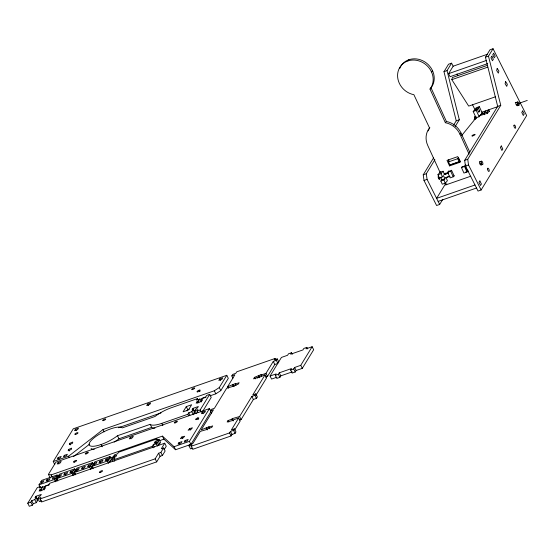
<?xml version="1.0" encoding="UTF-8"?>
<svg xmlns="http://www.w3.org/2000/svg" width="555" height="555" viewBox="0 0 555 555"><rect width="100%" height="100%" fill="white"/><g stroke="black" fill="none" stroke-linecap="round" stroke-linejoin="round"><path stroke-width="0.83" d="M68.431 449.508L68.209 450.729L71.401 449.37L71.63 448.142L68.431 449.508L69.202 451.028M69.576 443.389L69.347 444.617L72.538 443.251L72.767 442.023L69.576 443.389L70.339 444.909M495.65 96.723L468.704 106.109L451.825 79.656L452.387 77.547L487.491 65.31M41.701 500.77L39.398 501.574L37.872 498.536L39.239 496.302L40.39 495.899L41.299 494.415L35.929 496.288L35.014 497.773L36.165 497.37L37.691 500.409L36.332 502.643L33.258 503.711L32.35 505.203L29.276 506.271L27.75 503.232L37.31 487.602L40.383 486.534L39.474 488.018L42.541 486.95L44.067 489.989M40.536 487.873L39.003 484.834L39.918 483.343L42.985 482.274L43.901 480.783L40.827 481.858L41.59 483.377M40.827 481.858L41.736 480.366L57.089 475.018L58.233 477.293M54.778 464.584L53.252 461.545L73.288 428.793L226.787 375.298L228.313 378.33L220.8 390.616L215.826 393.814L210.095 395.812M27.75 503.232L30.823 502.164L31.732 500.672L34.798 499.604L36.165 497.37M58.143 457.5L57.234 458.985L60.301 457.917L61.21 456.432L58.143 457.5L58.906 459.02M75.445 429.209L74.536 430.701L77.603 429.632L78.519 428.141L75.445 429.209L76.208 430.729M48.424 474.379L55.937 462.093L209.436 408.598L210.962 411.637L190.927 444.388L175.574 449.737L163.933 439.158L162.407 436.119L51.122 474.9L48.424 474.379L49.95 477.418M42.541 486.95L41.174 489.184L40.022 489.586L39.114 491.071L44.483 489.198L45.399 487.713L44.247 488.116L45.614 485.882L48.68 484.813L49.596 483.322L164.717 443.202L166.243 446.234L164.113 449.723M46.967 479.714L46.058 481.206L49.124 480.137L50.04 478.646L46.967 479.714L47.73 481.234M58.095 462.516L57.186 464.001L60.252 462.932L61.161 461.441L58.095 462.516L58.858 464.035M36.845 500.312L37.456 499.32L35.929 496.288M164.717 443.202L161.304 448.78L163.607 447.982L165.133 451.014L162.4 455.482L160.097 456.286L156.683 461.871L41.556 501.991L40.029 498.952L40.938 497.467L37.872 498.536M39.003 484.834L54.355 479.485L55.264 477.994L56.797 481.032M55.264 477.994L52.198 479.062L53.107 477.577L56.18 476.509L57.089 475.018M57.803 480.956L56.659 478.681L57.567 477.189L60.641 476.121L61.549 474.636L58.483 475.704L59.246 477.224M58.483 475.704L59.392 474.213L74.738 468.864L75.889 471.139M64.623 473.561L63.707 475.052L66.78 473.984L67.689 472.492L64.623 473.561L65.386 475.08M74.738 468.864L73.829 470.356L70.763 471.424L69.847 472.915L72.92 471.84L74.446 474.879M56.659 478.681L72.011 473.332L72.92 471.84M75.459 474.809L74.308 472.527L75.223 471.042L78.29 469.967L79.205 468.482L76.132 469.551L76.895 471.07M76.132 469.551L77.041 468.059L92.394 462.71L93.538 464.993M82.272 467.414L81.363 468.899L84.429 467.83L85.345 466.339L82.272 467.414L83.035 468.933M92.394 462.71L91.485 464.202L88.411 465.27L87.503 466.762L90.569 465.694L92.102 468.725M74.308 472.527L89.66 467.178L90.569 465.694M93.108 468.656L91.963 466.373L92.872 464.889L95.946 463.82L96.854 462.329L93.788 463.397L94.551 464.917M93.788 463.397L94.697 461.913L110.043 456.564L111.576 459.596L110.66 461.087L109.127 461.621M99.928 461.26L99.012 462.745L102.085 461.677L102.994 460.192L99.928 461.26L100.691 462.78M110.043 456.564L109.134 458.048L106.067 459.117L105.152 460.608L108.225 459.54L109.751 462.579M91.963 466.373L107.316 461.025L108.225 459.54M112.936 461.58L111.791 459.304L112.7 457.813L115.773 456.744L116.682 455.253L113.615 456.328L114.379 457.847M113.615 456.328L114.524 454.836L117.591 453.768L118.506 452.276L156.878 438.901L157.641 440.42M147.588 404.068L146.68 405.552L149.753 404.484L150.662 402.999L147.588 404.068L148.358 405.587M114.712 461.24L113.948 459.72L114.864 458.236L111.791 459.304M130.238 437.368L129.329 438.859L132.395 437.791L133.311 436.299L130.238 437.368L131.001 438.887M113.948 459.72L152.327 446.345L153.236 444.86L156.309 443.792L157.218 442.3L158.744 445.339M158.119 444.382L159.653 443.847L160.568 442.363L159.042 439.324L158.126 440.809L155.06 441.884L154.144 443.369L157.218 442.3M156.878 438.901L155.969 440.392L159.042 439.324M186.272 406.621L183.081 411.831L188.457 409.965L191.642 404.748L186.272 406.621L187.798 409.659L187 410.964M40.029 498.952L155.157 458.832L158.57 453.248L160.874 452.443L163.607 447.982M198.184 400.155L197.42 398.636L171.328 407.731A18.627 5.321 -26.7 0 0 154.977 416.507L122.26 427.905A18.627 5.321 -26.7 0 0 99.213 434.301A18.627 5.321 -26.7 0 0 91.887 446.275A18.627 5.321 -26.7 0 0 117.48 435.724L150.197 424.318A18.627 5.321 -26.7 0 0 161.762 423.368L187.861 414.273L188.769 412.781L191.836 411.713L193.202 409.479L194.736 412.518L193.709 414.19M197.42 398.636L196.512 400.127L199.578 399.059L201.111 402.091M196.435 413.676L194.909 410.644L196.276 408.411L197.427 408.008L198.336 406.517L192.967 408.39L192.051 409.881L193.202 409.479M199.578 399.059L198.211 401.293L197.06 401.688L196.151 403.18L201.527 401.307L202.436 399.815L201.285 400.217L202.651 397.984L205.718 396.915L206.633 395.431L209.7 394.355L211.226 397.394L202.533 411.609M193.882 412.421L194.493 411.428L192.967 408.39M197.83 412.58L197.067 411.061L197.975 409.569L194.909 410.644M178.939 442.654L178.03 444.146L181.097 443.077L182.012 441.586L178.939 442.654L179.702 444.173M197.067 411.061L200.14 409.992L209.7 394.355M219.738 378.926L218.823 380.411L221.896 379.342L222.805 377.851L219.738 378.926L220.501 380.446M202.381 412.226L201.472 413.718L204.545 412.649L205.454 411.158L202.381 412.226L203.151 413.746M53.252 461.545L68.598 456.196L103.008 429.563L214.299 390.775L219.274 387.577L226.787 375.298M162.407 436.119L174.048 446.706L189.401 441.35L209.436 408.598M192.842 448.093L190.538 448.898L189.012 445.859L189.921 444.375L192.994 443.299L200.279 431.388L207.612 429.272L207.952 428.717L211.795 427.378L212.704 425.893L208.867 427.225L209.63 428.744M211.559 413.149L210.414 410.873L211.323 409.382L214.397 408.313L226.69 388.216L234.023 386.1L234.363 385.538L238.206 384.199L239.115 382.714L235.278 384.053L236.041 385.572M232.961 378.163L231.817 375.888L232.725 374.396L235.799 373.328L236.707 371.836L275.086 358.461L275.849 359.98M234.612 430.16L240.183 421.058L238.657 418.019L231.366 429.931L234.439 428.855L235.965 431.894L235.056 433.386L231.983 434.454L231.074 435.946L192.703 449.314L191.17 446.282L192.085 444.791L189.012 445.859M228.362 388.243L227.599 386.724L234.89 374.812L231.817 375.888M210.414 410.873L213.488 409.805L201.188 429.903L209.207 426.67L208.867 427.225M227.599 386.724L235.618 383.491L235.278 384.053M239.67 420.066L241.092 419.566L253.385 399.468L256.459 398.393L257.367 396.908L255.841 393.87L254.932 395.361L251.859 396.43L239.566 416.527L232.233 418.643L231.893 419.205L228.05 420.537L227.141 422.029L233.322 420.315L233.669 419.753L238.657 418.019M261.752 376.609L260.989 375.09L261.329 374.535L254.461 377.365L253.552 378.85L257.388 377.518L257.048 378.073L265.068 374.84L266.594 377.879L256.056 395.104M453.532 125.257L456.245 120.823L443.979 71.685L448.53 64.241L451.597 63.173L453.144 66.246L448.572 73.655L450.105 76.694L487.658 63.603M443.979 71.685L447.046 70.617L451.597 63.173M191.17 446.282L229.548 432.907L230.457 431.415L233.53 430.347L234.439 428.855M265.068 374.84L252.768 394.938L255.841 393.87M260.989 375.09L265.977 373.348L273.261 361.444L276.334 360.368L277.243 358.884L278.77 361.922M275.086 358.461L274.17 359.952L277.243 358.884M265.366 377.136L267.503 376.387L274.787 364.475L277.861 363.407L276.334 360.368M276.959 377.192L271.582 379.065L270.056 376.026L281.44 357.42L287.58 355.276L288.489 353.792L291.562 352.723L292.325 354.236M292.256 371.864L280.795 375.86L279.887 377.344L276.813 378.413L275.287 375.381L276.196 373.89L270.056 376.026M275.287 375.381L278.353 374.306L279.269 372.821L291.548 368.541L290.633 370.025L292.166 373.064L295.232 371.996L296.141 370.504L302.281 368.367L313.665 349.754L312.139 346.722L305.999 348.859L306.908 347.368L307.678 348.887M291.562 352.723L290.653 354.208L302.933 349.927L303.842 348.443L306.908 347.368M290.633 370.025L293.706 368.957L294.615 367.472L300.754 365.329L312.139 346.722M497.689 106.38L485.424 57.241L489.975 49.797L493.048 48.729L526.653 115.558L481.116 189.997L478.049 191.066L465.444 166.007L464.674 160.346L497.689 106.38L500.756 105.311L488.49 56.173L493.048 48.729M442.828 199.28L439.671 204.441L436.605 205.51L423.999 180.451L423.229 174.797L433.628 157.786M439.671 204.441L427.072 179.383L426.296 173.722L434.891 159.673M455.239 126.408L459.311 119.755L447.046 70.617M445.297 184.177L436.618 198.364L474.99 184.995M481.116 189.997L468.517 164.939L467.74 159.278L500.756 105.311M476.461 118.583L473.186 111.52L474.213 110.258L477.279 109.189L478.736 112.332L479.756 111.076L478.306 107.934L479.326 106.678L482.6 113.74M473.186 111.52L476.259 110.452L477.279 109.189M461.524 135.739L476.1 117.799L479.166 116.73L482.233 112.956M484.598 114.732L483.87 113.158L485.653 110.958M483.87 113.158L486.936 112.089L488.726 109.89L489.454 111.458M489.274 111.069L487.484 113.269L479.423 115.738M448.509 161.9L457.722 158.695L458.486 157.752L459.942 160.888L459.172 161.831L449.966 165.043L448.509 161.9L449.279 160.957M407.807 60.967L408.848 59.746M431.499 71.914L432.539 70.7M469.093 154.172L459.984 134.241A18.627 16.622 40.5 0 0 445.367 122.704L430 89.071L431.041 87.856A18.627 16.622 40.5 0 0 424.596 61.772A18.627 16.622 40.5 0 0 399.669 68.57M445.367 122.704L446.407 121.483L431.041 87.856M459.984 134.241L461.025 133.027A18.627 16.622 40.5 0 0 446.407 121.483M449.807 176.206L445.97 177.544L447.413 180.701L445.332 183.136L442.259 184.204L440.816 181.048L443.889 179.98L444.93 178.759L443.487 175.602L442.446 176.823L439.373 177.891L437.937 174.735L440.531 171.689M437.937 174.735L441.003 173.666L443.084 171.231L444.527 174.388M449.543 165.896L460.289 162.15L457.764 156.628L447.018 160.374L449.543 165.896L450.584 164.675L460.56 161.2M454.122 175.734L453.213 176.802L450.147 177.871L447.621 172.348L448.988 170.753M440.816 181.048L441.856 179.834L444.93 178.759M447.621 172.348L450.688 171.28L451.603 170.212M444.916 183.032L445.783 184.926L446.824 183.705M467.941 170.919L467.033 171.988L463.959 173.056L461.434 167.534L462.343 166.472M461.434 167.534L464.507 166.465L465.867 164.863M181.901 436.965L180.347 438.651L183.15 437.93L184.704 436.244L181.901 436.965L182.664 438.485M189.65 428.543L188.103 430.229L190.906 429.508L192.453 427.822L189.65 428.543L190.421 430.063M73.503 456.626L89.695 444.09M453.13 66.212L487.422 54.258M485.424 57.241L488.49 56.173M448.572 73.655L486.131 60.564M451.825 79.656L487.748 67.134M479.326 106.678L476.252 107.746L475.233 109.002L478.306 107.934M478.223 111.61L479.756 111.076M456.245 120.823L459.311 119.755M481.802 112.207L497.918 106.588M480.443 114.483L484.286 113.144M474.56 116.98L476.1 116.446M515.241 102.807L517.544 102.002M518.273 103.57L527.25 100.441M474.012 119.45L475.545 118.916M516.226 104.735L517.76 104.201M517.461 105.679L519.001 105.145M423.229 174.797L426.296 173.722M464.674 160.346L467.74 159.278M443.084 171.231L440.011 172.3L427.752 145.479A18.627 16.622 40.5 0 1 429.251 128.323L429.563 128.025L413.877 94.69A18.627 16.622 40.5 0 1 398.164 71.186A18.627 16.622 40.5 0 1 422.861 62.583A18.627 16.622 40.5 0 1 430 89.071M448.593 171.599L451.659 170.531L454.184 176.053M462.405 166.784L464.708 165.98M423.999 180.451L427.072 179.383M465.444 166.007L468.517 164.939M444.222 173.729L446.518 172.931M479.77 161.769L481.303 161.234M445.297 174.117L448.364 173.049M443.944 174.679L447.781 173.347M438.686 176.115A1.776 0.708 70.8 0 0 438.526 178.398L441.6 177.329M479.971 163.954L481.504 163.42M481.213 164.925L482.746 164.391M445.387 177.836L449.994 176.233M465.7 172.036L467.997 171.238L467.463 170.052M445.783 184.926L470.765 176.219M438.145 201.403L476.523 188.027M118.451 427.752L160.999 412.92M199.46 399.517L206.009 397.234M187.798 409.659L189.331 409.125M114.143 442.092A18.627 5.321 -26.7 0 0 119.006 438.762L151.723 427.357A18.627 5.321 -26.7 0 0 154.914 428.21M57.56 476.232L59.191 475.656M75.556 469.953L77.194 469.384M92.74 463.966L94.378 463.397M109.925 457.979L114.018 456.55M159.847 440.58L163.933 439.158M55.403 480.346L57.706 479.541M73.822 473.928L75.355 473.394M91.478 467.775L93.011 467.241M41.341 487.588L49.423 484.772M457.008 73.926L457.778 75.459M472.465 104.652L475.163 110.029M300.754 365.329L302.281 368.367M294.615 367.472L296.141 370.504M293.706 368.957L295.232 371.996M279.269 372.821L280.795 375.86M273.261 361.444L274.787 364.475M278.353 374.306L279.887 377.344M265.977 373.348L267.503 376.387M258.644 375.464L259.789 377.747M258.304 376.026L259.067 377.546M254.461 377.365L255.231 378.885M254.932 395.361L256.459 398.393M251.859 396.43L253.385 399.468M232.933 384.428L234.078 386.703M232.587 384.99L233.357 386.509M239.566 416.527L241.092 419.566M219.274 387.577L220.8 390.616M232.233 418.643L233.377 420.926M231.893 419.205L232.656 420.725M214.299 390.775L215.826 393.814M233.53 430.347L235.056 433.386M228.05 420.537L228.82 422.057M230.457 431.415L231.983 434.454M229.548 432.907L231.074 435.946M199.183 390.186L199.946 391.705M198.211 401.293L198.974 402.805M197.06 401.688L197.83 403.208M200.14 409.992L201.285 412.268M206.522 427.607L207.667 429.882M206.176 428.162L206.946 429.681M197.518 418.026L198.281 419.545M191.836 411.713L193.369 414.752M188.769 412.781L189.914 415.057M187.861 414.273L188.624 415.792M189.401 441.35L190.927 444.388M174.048 446.706L175.574 449.737M161.762 423.368L162.906 425.643M150.197 424.318L151.723 427.357M158.126 440.809L159.653 443.847M160.874 452.443L162.4 455.482M156.309 443.792L157.453 446.067M155.06 441.884L155.823 443.403M158.57 453.248L160.097 456.286M153.236 444.86L154.38 447.136M152.327 446.345L153.09 447.864M155.157 458.832L156.683 461.871M117.48 435.724L119.006 438.762M103.008 429.563L104.153 431.839M109.134 458.048L110.66 461.087M101.128 444.493L102.28 446.775M107.316 461.025L108.461 463.307M106.067 459.117L106.831 460.636M91.485 464.202L92.248 465.721M89.66 467.178L90.805 469.461M88.411 465.27L89.175 466.79M68.598 456.196L69.361 457.715M73.829 470.356L74.592 471.875M72.011 473.332L73.156 475.607M70.763 471.424L71.526 472.943M56.18 476.509L57.325 478.785M54.355 479.485L55.5 481.761M51.122 474.9L52.267 477.182M41.174 489.184L41.937 490.703M40.022 489.586L40.786 491.106M34.798 499.604L36.332 502.643M31.732 500.672L33.258 503.711M30.823 502.164L32.35 505.203M486.936 112.089L487.665 113.664M476.259 110.452L479.166 116.73M457.722 158.695L459.172 161.831M461.025 133.027L469.787 152.181M465.478 165.716L466.02 166.895M465.437 167.194L466.88 170.35M464.507 166.465L467.033 171.988M448.371 159.84L449.002 161.227M450.688 171.28L453.213 176.802M441.003 173.666L442.446 176.823M443.889 179.98L445.332 183.136M440.705 177.309L441.856 179.834M428.162 130.897A18.627 16.622 40.5 0 1 429.868 127.685M481.379 164.405A1.776 0.708 70.8 0 1 480.477 164.752A1.776 0.708 70.8 0 1 479.603 162.532A1.776 0.708 70.8 0 1 480.352 161.796M517.621 105.159A1.776 0.708 70.8 0 1 516.219 104.694A1.776 0.708 70.8 0 1 516.379 102.418M439.935 178.849A1.776 0.708 70.8 0 1 438.526 178.398M474.976 119.526A1.776 0.708 70.8 0 1 474.428 117.306A1.776 0.708 70.8 0 1 475.385 117.223M94.281 449.342A18.627 5.321 -26.7 0 1 91.089 448.489M497.204 68.397L496.642 70.506L498.334 73.149L498.896 71.04L497.204 68.397M505.647 81.62L505.085 83.729L506.77 86.379L507.332 84.27L505.647 81.62M64.283 455.357L63.374 456.848L66.44 455.78L67.349 454.288L64.283 455.357M185.079 440.517L184.17 442.002L187.236 440.934L188.152 439.442L185.079 440.517M491.841 56.235L490.932 57.72L492.458 60.759L493.367 59.267L491.841 56.235M493.659 53.252L492.75 54.744L494.276 57.782L495.192 56.291L493.659 53.252M479.888 180.944L478.972 182.435L480.498 185.474L481.414 183.982L479.888 180.944M501.29 145.958L500.374 147.443L501.9 150.481L502.816 148.997L501.29 145.958M522.692 110.972L521.776 112.457L523.31 115.495L524.218 114.004L522.692 110.972M481.15 162.122A1.776 0.708 70.8 0 0 482.586 164.495A1.776 0.708 70.8 0 0 482.344 161.817A1.776 0.708 70.8 0 0 481.15 162.122M517.392 102.911A1.776 0.708 70.8 0 0 518.842 105.256A1.776 0.708 70.8 0 0 518.578 102.557A1.776 0.708 70.8 0 0 517.392 102.911M472.631 135.933A1.776 0.389 -24.9 0 0 475.135 134.504A1.776 0.389 -24.9 0 0 472.798 135.122A1.776 0.389 -24.9 0 0 472.631 135.933M487.526 168.886A1.727 0.694 70.8 0 0 488.809 171.453A1.727 0.694 70.8 0 0 488.83 169.081A1.727 0.694 70.8 0 0 487.526 168.886M513.937 125.714A1.727 0.694 70.8 0 0 515.227 128.274A1.727 0.694 70.8 0 0 515.248 125.909A1.727 0.694 70.8 0 0 513.937 125.714M74.308 462.128A1.776 0.506 -26.7 0 0 76.618 460.546A1.776 0.506 -26.7 0 0 74.134 461.233A1.776 0.506 -26.7 0 0 74.308 462.128M196.498 419.545A1.776 0.506 -26.7 0 0 198.801 417.957A1.776 0.506 -26.7 0 0 196.317 418.65A1.776 0.506 -26.7 0 0 196.498 419.545M175.019 422.903A1.727 0.493 -26.7 0 0 177.392 421.377A1.727 0.493 -26.7 0 0 175.089 421.925A1.727 0.493 -26.7 0 0 175.019 422.903M85.99 453.928A1.727 0.493 -26.7 0 0 88.363 452.401A1.727 0.493 -26.7 0 0 86.06 452.949A1.727 0.493 -26.7 0 0 85.99 453.928M192.37 389.596A1.727 0.493 -26.7 0 0 194.75 388.07A1.727 0.493 -26.7 0 0 192.439 388.618A1.727 0.493 -26.7 0 0 192.37 389.596M197.642 391.858A1.776 0.506 -26.7 0 0 200.189 390.325A1.776 0.506 -26.7 0 0 197.955 390.748A1.776 0.506 -26.7 0 0 197.642 391.858M75.452 434.447A1.776 0.506 -26.7 0 0 77.998 432.907A1.776 0.506 -26.7 0 0 75.778 433.33A1.776 0.506 -26.7 0 0 75.452 434.447M103.341 420.628A1.727 0.493 -26.7 0 0 105.714 419.101A1.727 0.493 -26.7 0 0 103.41 419.649A1.727 0.493 -26.7 0 0 103.341 420.628M100.115 472.43A1.776 0.506 -26.7 0 0 102.557 470.862A1.776 0.506 -26.7 0 0 100.191 471.424A1.776 0.506 -26.7 0 0 100.115 472.43"/></g></svg>
